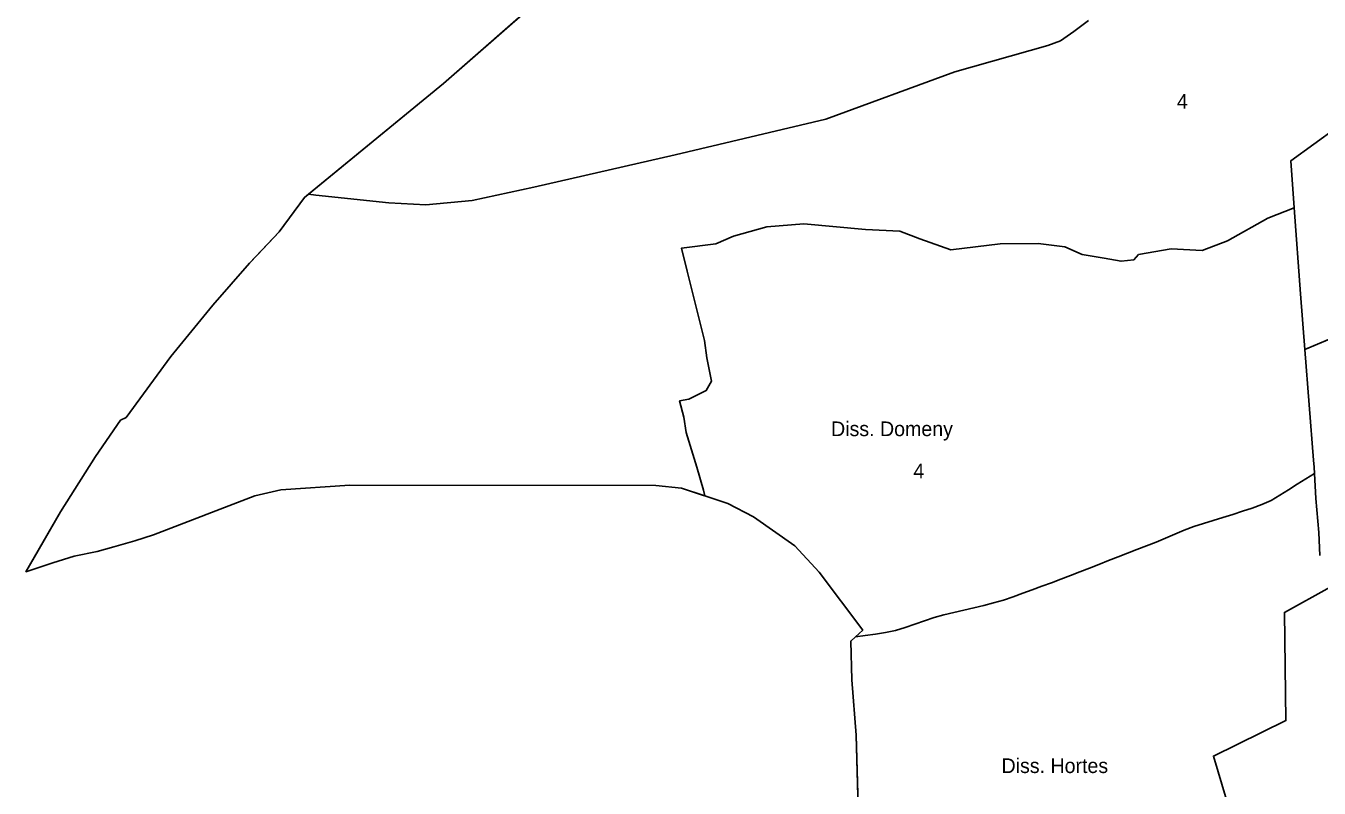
# Model space of a CAD drawing. Extents: x 482002 to 491535, y 4643046 to 4653103.
# Drawn here: x 482002 to 484245, y 4647665 to 4648987 of the extents above; entities that cross this region are included whole.
import ezdxf

# ---------------------------------------------------------------- set-up
doc = ezdxf.new("R2010")
doc.units = 0
for name, color, linetype in [('Level 4', 7, 'Continuous'), ('NUMERO', 7, 'Continuous'), ('SECCIONS', 7, 'Continuous')]:
    doc.layers.add(name, color=color, linetype=linetype)

msp = doc.modelspace()

# ---------------------------------------------------------------- linework, layer by layer
at = {"layer": 'Level 4'}
for p, q in [((482726.6, 4648886.8), (483018.9, 4649143.2)), ((482485.2, 4648689.3), (482726.6, 4648886.8)), ((482441.2, 4648629.4), (482485.2, 4648689.3)), ((482390.2, 4648575.2), (482441.2, 4648629.4)), ((484656.7, 4648609.3), (484220.8, 4648425.3)), ((484220.8, 4648425.3), (484656.7, 4648609.3)), ((482326.4, 4648502.4), (482390.2, 4648575.2)), ((482253.7, 4648413.4), (482326.4, 4648502.4)), ((482175.8, 4648307.4), (482253.7, 4648413.4)), ((484220.8, 4648425.3), (484235.9, 4648233.3)), ((484235.9, 4648233.3), (484220.8, 4648425.3)), ((482122.6, 4648239.8), (482166.3, 4648302.8)), ((482166.3, 4648302.8), (482175.8, 4648307.4)), ((482062.1, 4648144), (482122.6, 4648239.8)), ((484235.9, 4648233.3), (484236.6, 4648221.3)), ((484236.6, 4648221.3), (484235.9, 4648233.3)), ((484237.3, 4648210.5), (484222.3, 4648201.1)), ((484222.3, 4648201.1), (484237.3, 4648210.5)), ((484236.6, 4648221.3), (484237.3, 4648210.5)), ((484237.3, 4648210.5), (484236.6, 4648221.3)), ((482563.8, 4648190.3), (482444.5, 4648181.8)), ((483095, 4648189.4), (482563.8, 4648190.3)), ((483139.6, 4648185), (483095, 4648189.4)), ((483219.7, 4648158.3), (483139.6, 4648185)), ((484207.3, 4648191.7), (484192.3, 4648182.2)), ((484192.3, 4648182.2), (484207.3, 4648191.7)), ((484222.3, 4648201.1), (484207.3, 4648191.7)), ((484207.3, 4648191.7), (484222.3, 4648201.1)), ((482399.1, 4648171.6), (482223.6, 4648104.1)), ((482444.5, 4648181.8), (482399.1, 4648171.6)), ((484162.2, 4648163.8), (484146.1, 4648156.5)), ((484146.1, 4648156.5), (484162.2, 4648163.8)), ((484177.4, 4648172.8), (484162.2, 4648163.8)), ((484162.2, 4648163.8), (484177.4, 4648172.8)), ((484192.3, 4648182.2), (484177.4, 4648172.8)), ((484177.4, 4648172.8), (484192.3, 4648182.2)), ((482002, 4648039.9), (482062.1, 4648144)), ((483264.3, 4648135.4), (483219.7, 4648158.3)), ((484095.6, 4648139.3), (484078.7, 4648133.9)), ((484078.7, 4648133.9), (484095.6, 4648139.3)), ((484112.4, 4648144.9), (484095.6, 4648139.3)), ((484095.6, 4648139.3), (484112.4, 4648144.9)), ((484129.4, 4648150.4), (484112.4, 4648144.9)), ((484112.4, 4648144.9), (484129.4, 4648150.4)), ((484146.1, 4648156.5), (484129.4, 4648150.4)), ((484129.4, 4648150.4), (484146.1, 4648156.5)), ((483336.1, 4648084.8), (483264.3, 4648135.4)), ((484028, 4648118.3), (484011.4, 4648112)), ((484011.4, 4648112), (484028, 4648118.3)), ((484044.8, 4648123.8), (484028, 4648118.3)), ((484028, 4648118.3), (484044.8, 4648123.8)), ((484061.7, 4648128.9), (484044.8, 4648123.8)), ((484044.8, 4648123.8), (484061.7, 4648128.9)), ((484078.7, 4648133.9), (484061.7, 4648128.9)), ((484061.7, 4648128.9), (484078.7, 4648133.9)), ((482223.6, 4648104.1), (482191.1, 4648093.3)), ((483978.9, 4648098), (483962.5, 4648091.5)), ((483962.5, 4648091.5), (483978.9, 4648098)), ((483995.2, 4648105), (483978.9, 4648098)), ((483978.9, 4648098), (483995.2, 4648105)), ((484011.4, 4648112), (483995.2, 4648105)), ((483995.2, 4648105), (484011.4, 4648112)), ((482125.7, 4648075), (482085.8, 4648066.9)), ((482154.7, 4648083.1), (482125.7, 4648075)), ((482191.1, 4648093.3), (482154.7, 4648083.1)), ((483378.4, 4648039.1), (483336.1, 4648084.8)), ((483913.1, 4648072.1), (483896.6, 4648065.6)), ((483896.6, 4648065.6), (483913.1, 4648072.1)), ((483929.5, 4648078.5), (483913.1, 4648072.1)), ((483913.1, 4648072.1), (483929.5, 4648078.5)), ((483946, 4648085), (483929.5, 4648078.5)), ((483929.5, 4648078.5), (483946, 4648085)), ((483962.5, 4648091.5), (483946, 4648085)), ((483946, 4648085), (483962.5, 4648091.5)), ((482048.7, 4648055.5), (482002, 4648039.9)), ((482085.8, 4648066.9), (482048.7, 4648055.5)), ((483863.6, 4648052.8), (483847.1, 4648046.4)), ((483847.1, 4648046.4), (483863.6, 4648052.8)), ((483880.1, 4648059.2), (483863.6, 4648052.8)), ((483863.6, 4648052.8), (483880.1, 4648059.2)), ((483896.6, 4648065.6), (483880.1, 4648059.2)), ((483880.1, 4648059.2), (483896.6, 4648065.6)), ((482002, 4648039.9), (482002, 4648039.9)), ((483453.8, 4647938.6), (483378.4, 4648039.1)), ((483797.5, 4648027.3), (483781, 4648021)), ((483781, 4648021), (483797.5, 4648027.3)), ((483814.1, 4648033.7), (483797.5, 4648027.3)), ((483797.5, 4648027.3), (483814.1, 4648033.7)), ((483830.6, 4648040), (483814.1, 4648033.7)), ((483814.1, 4648033.7), (483830.6, 4648040)), ((483847.1, 4648046.4), (483830.6, 4648040)), ((483830.6, 4648040), (483847.1, 4648046.4)), ((483747.8, 4648008.7), (483731.2, 4648002.6)), ((483731.2, 4648002.6), (483747.8, 4648008.7)), ((483764.4, 4648014.8), (483747.8, 4648008.7)), ((483747.8, 4648008.7), (483764.4, 4648014.8)), ((483781, 4648021), (483764.4, 4648014.8)), ((483764.4, 4648014.8), (483781, 4648021)), ((483680.8, 4647985.8), (483663.7, 4647981.3)), ((483663.7, 4647981.3), (483680.8, 4647985.8)), ((483697.8, 4647990.9), (483680.8, 4647985.8)), ((483680.8, 4647985.8), (483697.8, 4647990.9)), ((483714.5, 4647996.7), (483697.8, 4647990.9)), ((483697.8, 4647990.9), (483714.5, 4647996.7)), ((483731.2, 4648002.6), (483714.5, 4647996.7)), ((483714.5, 4647996.7), (483731.2, 4648002.6)), ((483577.6, 4647960.7), (483560.8, 4647955)), ((483560.8, 4647955), (483577.6, 4647960.7)), ((483594.7, 4647965.4), (483577.6, 4647960.7)), ((483577.6, 4647960.7), (483594.7, 4647965.4)), ((483611.9, 4647969.5), (483594.7, 4647965.4)), ((483594.7, 4647965.4), (483611.9, 4647969.5)), ((483629.2, 4647973.4), (483611.9, 4647969.5)), ((483611.9, 4647969.5), (483629.2, 4647973.4)), ((483646.5, 4647977.3), (483629.2, 4647973.4)), ((483629.2, 4647973.4), (483646.5, 4647977.3)), ((483663.7, 4647981.3), (483646.5, 4647977.3)), ((483646.5, 4647977.3), (483663.7, 4647981.3)), ((483441.2, 4647927.1), (483453.8, 4647938.6)), ((483453.8, 4647938.6), (483453.8, 4647938.6)), ((483510.4, 4647937.9), (483493.1, 4647934.4)), ((483493.1, 4647934.4), (483510.4, 4647937.9)), ((483527.4, 4647943), (483510.4, 4647937.9)), ((483510.4, 4647937.9), (483527.4, 4647943)), ((483544.1, 4647948.9), (483527.4, 4647943)), ((483527.4, 4647943), (483544.1, 4647948.9)), ((483560.8, 4647955), (483544.1, 4647948.9)), ((483544.1, 4647948.9), (483560.8, 4647955)), ((483432.9, 4647919.6), (483441.2, 4647927.1)), ((483435.1, 4647852.5), (483432.9, 4647919.6)), ((483441.3, 4647927.1), (483441.2, 4647927.1)), ((483441.2, 4647927.1), (483441.3, 4647927.1)), ((483458.1, 4647929.5), (483441.3, 4647927.1)), ((483441.3, 4647927.1), (483458.1, 4647929.5)), ((483475.6, 4647931.9), (483458.1, 4647929.5)), ((483458.1, 4647929.5), (483475.6, 4647931.9)), ((483493.1, 4647934.4), (483475.6, 4647931.9)), ((483475.6, 4647931.9), (483493.1, 4647934.4)), ((483442.2, 4647756.3), (483435.1, 4647852.5)), ((483448.6, 4647523.8), (483442.2, 4647756.3))]:
    msp.add_line(p, q, dxfattribs=at)
at = {"layer": 'SECCIONS'}
for points in [[(484997.9, 4649152.4), (484966.4, 4648974.4), (484951.2, 4648927.8), (484948.2, 4648916.7), (484964.4, 4648877.2), (485003.9, 4648764.7), (485014, 4648736.3), (484825.3, 4648679.3), (484656.7, 4648609.3), (484220.8, 4648425.3), (484213.2, 4648522.3), (484202.4, 4648671.5), (484196.5, 4648752.8), (484275.9, 4648810.3), (484307, 4648833.8), (484324.5, 4648848.8), (484400.3, 4648937.3), (484488.4, 4649047.8)], [(483845.6, 4648996.3), (483820, 4648976.8), (483796.6, 4648960.8), (483775.1, 4648952.8), (483613.5, 4648907.3), (483390, 4648824.8), (483128.1, 4648763.3), (482883.4, 4648707.3), (482776.1, 4648683.8), (482695.9, 4648676.3), (482631.8, 4648679.8), (482504.9, 4648693.3), (482492.1, 4648694.9), (482492.1, 4648694.9), (482492, 4648694.9), (482726.6, 4648886.8), (483018.9, 4649143.2)], [(484275.9, 4648810.3), (484196.5, 4648752.8), (484202.4, 4648671.5), (484156.6, 4648653.3), (484086.7, 4648613.7), (484042.7, 4648597.3), (483988.6, 4648600), (483932.2, 4648590.1), (483924.2, 4648581.2), (483901.9, 4648578.5), (483872.6, 4648583.9), (483834.4, 4648590.1), (483804.1, 4648603.4), (483757.9, 4648609.6), (483692.1, 4648608.8), (483606.8, 4648598.1), (483552.6, 4648617.6), (483517.9, 4648631), (483458.3, 4648633.6), (483351.6, 4648643.4), (483287.6, 4648638.1), (483229.8, 4648622.1), (483198.7, 4648608.8), (483139.2, 4648601.2), (483149.4, 4648561.1), (483179.1, 4648441.2), (483183.3, 4648410.9), (483191.3, 4648370.6), (483182.3, 4648354.2), (483152, 4648339.3), (483136.1, 4648336.7), (483143.5, 4648308), (483147.3, 4648281.5), (483165.8, 4648221.5), (483177.5, 4648181.2), (483179.6, 4648171.6), (483139.6, 4648185), (483095, 4648189.4), (482563.8, 4648190.3), (482444.5, 4648181.8), (482399.1, 4648171.6), (482223.6, 4648104.1), (482191.1, 4648093.3), (482154.7, 4648083.1), (482125.7, 4648075), (482085.8, 4648066.9), (482048.7, 4648055.5), (482002, 4648039.9), (482002, 4648039.9), (482014, 4648060.7), (482062.1, 4648144), (482111.6, 4648222.3), (482122.6, 4648239.8), (482166.3, 4648302.8), (482175.8, 4648307.4), (482253.7, 4648413.4), (482326.4, 4648502.4), (482390.2, 4648575.2), (482403.8, 4648589.6), (482441.2, 4648629.4), (482485.2, 4648689.3), (482485.2, 4648689.3), (482492, 4648694.9), (482492.1, 4648694.9), (482492.1, 4648694.9), (482504.9, 4648693.3), (482631.8, 4648679.8), (482695.9, 4648676.3), (482776.1, 4648683.8), (482883.4, 4648707.3), (483128.1, 4648763.3), (483390, 4648824.8), (483613.5, 4648907.3), (483775.1, 4648952.8), (483796.6, 4648960.8), (483820, 4648976.8), (483845.6, 4648996.3)], [(484246.7, 4648068.3), (484245, 4648107.8), (484239.9, 4648167.3), (484237.3, 4648210.5), (484236.6, 4648221.3), (484235.9, 4648233.3), (484220.8, 4648425.3), (484656.7, 4648609.3)], [(483448.6, 4647523.8), (483442.2, 4647756.3), (483435.1, 4647852.5), (483432.9, 4647919.6), (483441.2, 4647927.1), (483441.3, 4647927.1), (483458.1, 4647929.5), (483475.6, 4647931.9), (483493.1, 4647934.4), (483510.4, 4647937.9), (483527.4, 4647943), (483544.1, 4647948.9), (483560.8, 4647955), (483577.6, 4647960.7), (483594.7, 4647965.4), (483611.9, 4647969.5), (483629.2, 4647973.4), (483646.5, 4647977.3), (483663.7, 4647981.3), (483680.8, 4647985.8), (483697.8, 4647990.9), (483714.5, 4647996.7), (483731.2, 4648002.6), (483747.8, 4648008.7), (483764.4, 4648014.8), (483781, 4648021), (483797.5, 4648027.3), (483814.1, 4648033.7), (483830.6, 4648040), (483847.1, 4648046.4), (483863.6, 4648052.8), (483880.1, 4648059.2), (483896.6, 4648065.6), (483913.1, 4648072.1), (483929.5, 4648078.5), (483946, 4648085), (483962.5, 4648091.5), (483978.9, 4648098), (483995.2, 4648105), (484011.4, 4648112), (484028, 4648118.3), (484044.8, 4648123.8), (484061.7, 4648128.9), (484078.7, 4648133.9), (484095.6, 4648139.3), (484112.4, 4648144.9), (484129.4, 4648150.4), (484146.1, 4648156.5), (484162.2, 4648163.8), (484177.4, 4648172.8), (484192.3, 4648182.2), (484207.3, 4648191.7), (484222.3, 4648201.1), (484237.3, 4648210.5), (484239.9, 4648167.3), (484245, 4648107.8), (484246.7, 4648068.3)], [(484264.8, 4648013.3), (484185.3, 4647969.3), (484187.9, 4647781.8), (484062, 4647720.2), (484113.5, 4647547)], [(484255.4, 4647190.8), (484235.5, 4647188.8), (484220.8, 4647186.6), (484130.7, 4647259.3), (484091.6, 4647331), (484091, 4647336.2), (484170.3, 4647379.4), (484126.9, 4647466.4), (484141.7, 4647473.9), (484167.1, 4647484.2), (484180.1, 4647491.8), (484179.8, 4647516.2), (484178.4, 4647536.1), (484113.5, 4647547), (484062, 4647720.2), (484187.9, 4647781.8), (484185.3, 4647969.3), (484264.8, 4648013.3)]]:
    msp.add_lwpolyline(points, dxfattribs=at)
msp.add_lwpolyline([(484202.4, 4648671.5), (484213.2, 4648522.3), (484220.8, 4648425.3), (484235.9, 4648233.3), (484236.6, 4648221.3), (484237.3, 4648210.5), (484222.3, 4648201.1), (484207.3, 4648191.7), (484192.3, 4648182.2), (484177.4, 4648172.8), (484162.2, 4648163.8), (484146.1, 4648156.5), (484129.4, 4648150.4), (484112.4, 4648144.9), (484095.6, 4648139.3), (484078.7, 4648133.9), (484061.7, 4648128.9), (484044.8, 4648123.8), (484028, 4648118.3), (484011.4, 4648112), (483995.2, 4648105), (483978.9, 4648098), (483962.5, 4648091.5), (483946, 4648085), (483929.5, 4648078.5), (483913.1, 4648072.1), (483896.6, 4648065.6), (483880.1, 4648059.2), (483863.6, 4648052.8), (483847.1, 4648046.4), (483830.6, 4648040), (483814.1, 4648033.7), (483797.5, 4648027.3), (483781, 4648021), (483764.4, 4648014.8), (483747.8, 4648008.7), (483731.2, 4648002.6), (483714.5, 4647996.7), (483697.8, 4647990.9), (483680.8, 4647985.8), (483663.7, 4647981.3), (483646.5, 4647977.3), (483629.2, 4647973.4), (483611.9, 4647969.5), (483594.7, 4647965.4), (483577.6, 4647960.7), (483560.8, 4647955), (483544.1, 4647948.9), (483527.4, 4647943), (483510.4, 4647937.9), (483493.1, 4647934.4), (483475.6, 4647931.9), (483458.1, 4647929.5), (483441.3, 4647927.1), (483441.2, 4647927.1), (483453.8, 4647938.6), (483453.8, 4647938.6), (483378.4, 4648039.1), (483336.1, 4648084.8), (483264.3, 4648135.4), (483219.7, 4648158.3), (483179.6, 4648171.6), (483177.5, 4648181.2), (483165.8, 4648221.5), (483147.3, 4648281.5), (483143.5, 4648308), (483136.1, 4648336.7), (483152, 4648339.3), (483182.3, 4648354.2), (483191.3, 4648370.6), (483183.3, 4648410.9), (483179.1, 4648441.2), (483149.4, 4648561.1), (483139.2, 4648601.2), (483198.7, 4648608.8), (483229.8, 4648622.1), (483287.6, 4648638.1), (483351.6, 4648643.4), (483458.3, 4648633.6), (483517.9, 4648631), (483552.6, 4648617.6), (483606.8, 4648598.1), (483692.1, 4648608.8), (483757.9, 4648609.6), (483804.1, 4648603.4), (483834.4, 4648590.1), (483872.6, 4648583.9), (483901.9, 4648578.5), (483924.2, 4648581.2), (483932.2, 4648590.1), (483988.6, 4648600), (484042.7, 4648597.3), (484086.7, 4648613.7), (484156.6, 4648653.3)], close=True, dxfattribs=at)

# ---------------------------------------------------------------- texts
at = {"layer": 'NUMERO'}
for s, p in [('4', (483998.7, 4648843)), ('4', (483998.7, 4648843)), ('Diss. Domeny', (483398.8, 4648275.2)), ('Diss. Domeny', (483398.8, 4648275.2)), ('4', (483541.6, 4648202.2)), ('4', (483541.6, 4648202.2)), ('Diss. Hortes', (483694.5, 4647690.8)), ('Diss. Hortes', (483694.5, 4647690.8))]:
    msp.add_text(s, height=25.4, rotation=359.9995, dxfattribs=at).set_placement(p)

doc.saveas('drawing.dxf')
